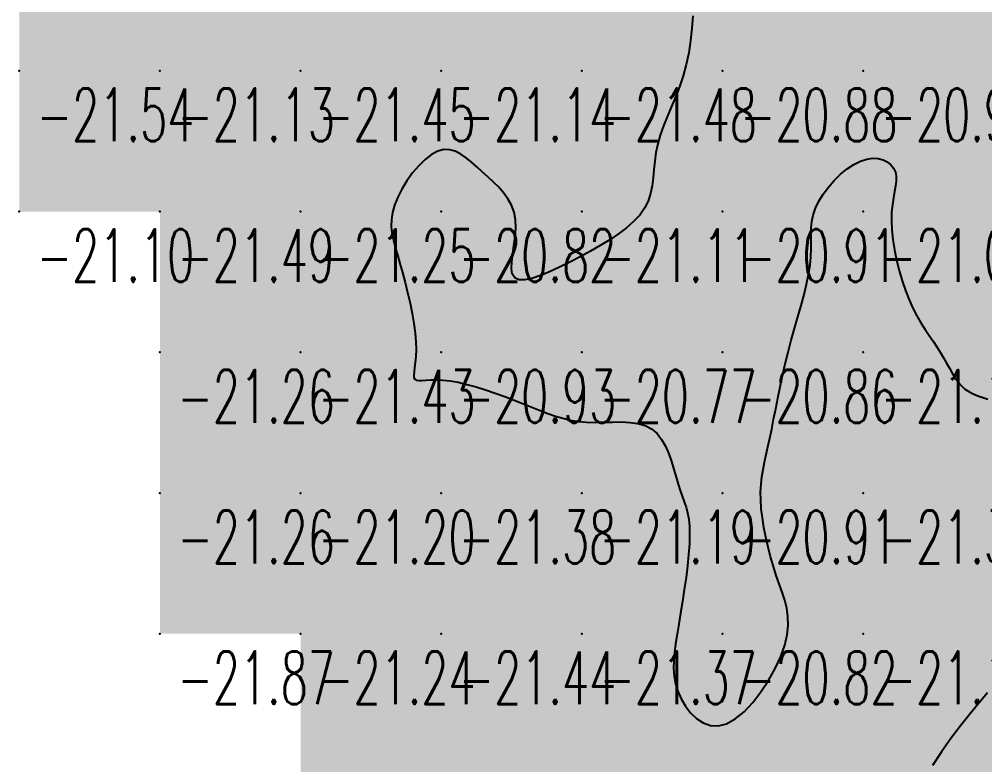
# Model space of a CAD drawing. Header units: millimetres. Extents: x 88261 to 90953, y 390274 to 392322.
# Drawn here: x 89090.2 to 89158.9, y 391187.9 to 391240.9 of the extents above; entities that cross this region are included whole.
import ezdxf
from ezdxf.enums import TextEntityAlignment as Align

# ---------------------------------------------------------------- set-up
doc = ezdxf.new("R2010")
doc.units = ezdxf.units.MM
doc.header["$LTSCALE"] = 25
for name, color, linetype in [('CN_03_00', 7, 'Continuous'), ('COTEAlt', 7, 'Continuous'), ('TN_COLORIAGE', 7, 'Continuous')]:
    doc.layers.add(name, color=color, linetype=linetype)
doc.styles.add('Simplex 1.0', font='Simplex.shx', dxfattribs={"width": 0.99, "height": 2.5})
doc.styles.get("Standard").update_dxf_attribs({"font": 'times.ttf'})

# ---------------------------------------------------------------- blocks, each defined once
blk = doc.blocks.new('COTE')
at = {"color": 0}
blk.add_point((0, 0), dxfattribs=at)
at = {"layer": 'COTEAlt'}
blk.add_attdef('ALT', text='', height=3.75, dxfattribs=at).set_placement((1.25, -1.25), align=Align.TOP_LEFT)

msp = doc.modelspace()

# ---------------------------------------------------------------- linework, layer by layer
at = {"layer": 'CN_03_00', "elevation": -21, "flags": 128}
for points in [[(89138.137, 391241.144), (89138.07, 391240.275), (89137.973, 391239.397), (89137.839, 391238.528), (89137.661, 391237.683), (89137.436, 391236.876), (89137.175, 391236.107), (89136.891, 391235.371), (89136.599, 391234.664), (89136.313, 391233.983), (89136.048, 391233.323), (89135.816, 391232.68), (89135.634, 391232.05), (89135.508, 391231.429), (89135.425, 391230.82), (89135.364, 391230.223), (89135.306, 391229.639), (89135.231, 391229.072), (89135.118, 391228.523), (89134.946, 391227.992), (89134.697, 391227.483), (89134.355, 391226.997), (89133.926, 391226.53), (89133.421, 391226.082), (89132.85, 391225.65), (89132.223, 391225.231), (89131.553, 391224.823), (89130.85, 391224.424), (89130.124, 391224.031), (89129.388, 391223.646), (89128.658, 391223.282), (89127.954, 391222.958), (89127.294, 391222.69), (89126.697, 391222.496), (89126.181, 391222.394), (89125.765, 391222.401), (89125.468, 391222.535), (89125.299, 391222.807), (89125.239, 391223.197), (89125.258, 391223.683), (89125.328, 391224.238), (89125.419, 391224.839), (89125.502, 391225.46), (89125.55, 391226.077), (89125.532, 391226.665), (89125.427, 391227.205), (89125.242, 391227.697), (89124.988, 391228.15), (89124.68, 391228.57), (89124.33, 391228.964), (89123.952, 391229.339), (89123.558, 391229.703), (89123.162, 391230.061), (89122.774, 391230.418), (89122.392, 391230.76), (89122.013, 391231.07), (89121.632, 391231.33), (89121.246, 391231.524), (89120.849, 391231.633), (89120.438, 391231.642), (89120.009, 391231.532), (89119.56, 391231.293), (89119.102, 391230.94), (89118.648, 391230.497), (89118.213, 391229.985), (89117.809, 391229.426), (89117.449, 391228.843), (89117.149, 391228.258), (89116.92, 391227.693), (89116.772, 391227.165), (89116.701, 391226.667), (89116.695, 391226.185), (89116.745, 391225.706), (89116.841, 391225.217), (89116.974, 391224.706), (89117.134, 391224.159), (89117.31, 391223.562), (89117.494, 391222.909), (89117.68, 391222.21), (89117.859, 391221.483), (89118.026, 391220.742), (89118.174, 391220.006), (89118.298, 391219.291), (89118.389, 391218.612), (89118.443, 391217.987), (89118.455, 391217.429), (89118.435, 391216.939), (89118.396, 391216.516), (89118.351, 391216.156), (89118.312, 391215.86), (89118.292, 391215.624), (89118.304, 391215.447), (89118.361, 391215.327), (89118.473, 391215.259), (89118.642, 391215.234), (89118.869, 391215.237), (89119.154, 391215.255), (89119.497, 391215.275), (89119.897, 391215.283), (89120.357, 391215.267), (89120.875, 391215.212), (89121.449, 391215.11), (89122.07, 391214.964), (89122.725, 391214.781), (89123.402, 391214.57), (89124.088, 391214.337), (89124.773, 391214.091), (89125.442, 391213.838), (89126.085, 391213.587), (89126.692, 391213.344), (89127.268, 391213.114), (89127.823, 391212.902), (89128.365, 391212.713), (89128.902, 391212.55), (89129.444, 391212.419), (89130, 391212.323), (89130.577, 391212.268), (89131.182, 391212.253), (89131.804, 391212.265), (89132.432, 391212.283), (89133.051, 391212.289), (89133.651, 391212.263), (89134.216, 391212.187), (89134.735, 391212.042), (89135.195, 391211.808), (89135.586, 391211.474), (89135.915, 391211.052), (89136.19, 391210.565), (89136.421, 391210.033), (89136.618, 391209.477), (89136.789, 391208.918), (89136.943, 391208.376), (89137.092, 391207.873), (89137.24, 391207.423), (89137.386, 391207.012), (89137.524, 391206.622), (89137.649, 391206.233), (89137.755, 391205.825), (89137.837, 391205.38), (89137.89, 391204.877), (89137.908, 391204.297), (89137.888, 391203.627), (89137.834, 391202.881), (89137.752, 391202.078), (89137.648, 391201.24), (89137.528, 391200.385), (89137.398, 391199.534), (89137.264, 391198.708), (89137.133, 391197.925), (89137.01, 391197.203), (89136.903, 391196.535), (89136.821, 391195.912), (89136.772, 391195.326), (89136.764, 391194.767), (89136.805, 391194.226), (89136.904, 391193.693), (89137.068, 391193.159), (89137.305, 391192.621), (89137.609, 391192.099), (89137.976, 391191.622), (89138.399, 391191.215), (89138.872, 391190.907), (89139.39, 391190.724), (89139.947, 391190.694), (89140.537, 391190.843), (89141.151, 391191.188), (89141.775, 391191.705), (89142.388, 391192.358), (89142.974, 391193.112), (89143.513, 391193.931), (89143.987, 391194.78), (89144.378, 391195.624), (89144.668, 391196.426), (89144.843, 391197.161), (89144.915, 391197.834), (89144.899, 391198.46), (89144.811, 391199.053), (89144.668, 391199.628), (89144.485, 391200.2), (89144.278, 391200.782), (89144.064, 391201.389), (89143.857, 391202.032), (89143.661, 391202.705), (89143.482, 391203.395), (89143.322, 391204.094), (89143.186, 391204.789), (89143.078, 391205.471), (89143, 391206.128), (89142.958, 391206.751), (89142.953, 391207.331), (89142.981, 391207.878), (89143.039, 391208.403), (89143.122, 391208.919), (89143.224, 391209.438), (89143.342, 391209.972), (89143.47, 391210.534), (89143.604, 391211.135), (89143.74, 391211.785), (89143.879, 391212.48), (89144.024, 391213.215), (89144.177, 391213.983), (89144.34, 391214.778), (89144.515, 391215.593), (89144.705, 391216.423), (89144.911, 391217.261), (89145.134, 391218.102), (89145.368, 391218.937), (89145.602, 391219.759), (89145.828, 391220.562), (89146.037, 391221.338), (89146.22, 391222.08), (89146.367, 391222.78), (89146.471, 391223.432), (89146.526, 391224.031), (89146.545, 391224.583), (89146.544, 391225.099), (89146.543, 391225.589), (89146.556, 391226.061), (89146.602, 391226.526), (89146.697, 391226.994), (89146.858, 391227.474), (89147.099, 391227.973), (89147.41, 391228.478), (89147.779, 391228.976), (89148.193, 391229.451), (89148.64, 391229.889), (89149.106, 391230.274), (89149.578, 391230.593), (89150.044, 391230.83), (89150.492, 391230.974), (89150.915, 391231.031), (89151.304, 391231.009), (89151.655, 391230.919), (89151.959, 391230.768), (89152.211, 391230.566), (89152.403, 391230.323), (89152.53, 391230.048), (89152.587, 391229.746), (89152.587, 391229.417), (89152.546, 391229.055), (89152.477, 391228.657), (89152.398, 391228.216), (89152.323, 391227.729), (89152.268, 391227.192), (89152.247, 391226.598), (89152.275, 391225.948), (89152.348, 391225.253), (89152.463, 391224.528), (89152.615, 391223.787), (89152.8, 391223.046), (89153.014, 391222.32), (89153.251, 391221.623), (89153.509, 391220.971), (89153.781, 391220.374), (89154.065, 391219.83), (89154.354, 391219.33), (89154.644, 391218.868), (89154.931, 391218.435), (89155.21, 391218.025), (89155.476, 391217.629), (89155.725, 391217.242), (89155.954, 391216.856), (89156.167, 391216.477), (89156.371, 391216.109), (89156.572, 391215.757), (89156.777, 391215.428), (89156.992, 391215.127), (89157.224, 391214.86), (89157.478, 391214.631), (89157.761, 391214.445), (89158.069, 391214.29), (89158.4, 391214.157), (89158.75, 391214.033), (89159.116, 391213.906)], [(89159.071, 391193.041), (89158.46, 391192.318), (89157.817, 391191.534), (89157.154, 391190.694), (89156.484, 391189.801), (89155.82, 391188.86), (89155.174, 391187.874)]]:
    msp.add_lwpolyline(points, dxfattribs=at)
at = {"layer": 'TN_COLORIAGE', "color": 233}
for points in [[(89090.249, 391237.239, -21.649), (89100.249, 391237.239, -21.649), (89100.249, 391247.239, -21.649)], [(89090.249, 391247.239, -21.649), (89090.249, 391237.239, -21.649), (89100.249, 391247.239, -21.649)], [(89100.249, 391237.239, -21.396), (89110.249, 391237.239, -21.396), (89110.249, 391247.239, -21.396)], [(89100.249, 391247.239, -21.396), (89100.249, 391237.239, -21.396), (89110.249, 391247.239, -21.396)], [(89110.249, 391247.239, -21.065), (89110.249, 391237.239, -21.065), (89120.249, 391247.239, -21.065)], [(89110.249, 391237.239, -21.065), (89120.249, 391237.239, -21.065), (89120.249, 391247.239, -21.065)], [(89120.249, 391237.239, -21.58), (89130.249, 391237.239, -21.58), (89130.249, 391247.239, -21.58)], [(89120.249, 391247.239, -21.58), (89120.249, 391237.239, -21.58), (89130.249, 391247.239, -21.58)], [(89130.249, 391247.239, -21), (89138.498, 391247.239, -21), (89130.249, 391237.239, -21), (89138.193, 391245.184, -21)], [(89138.193, 391245.184, -21.476), (89138.203, 391237.239, -21.476), (89130.249, 391237.239, -21.476)], [(89090.249, 391237.239, -21.13), (89090.249, 391227.239, -21.13), (89100.249, 391237.239, -21.13)], [(89090.249, 391227.239, -21.13), (89100.249, 391227.239, -21.13), (89100.249, 391237.239, -21.13)], [(89100.249, 391237.239, -21.447), (89100.249, 391227.239, -21.447), (89110.249, 391237.239, -21.447)], [(89100.249, 391227.239, -21.447), (89110.249, 391227.239, -21.447), (89110.249, 391237.239, -21.447)], [(89110.249, 391237.239, -21.137), (89110.249, 391227.239, -21.137), (89120.249, 391237.239, -21.137)], [(89110.249, 391227.239, -21), (89116.009, 391227.239, -21), (89120.249, 391237.239, -21), (89120.249, 391232.978, -21)], [(89130.249, 391237.239, -21), (89123.047, 391230.038, -21), (89120.249, 391237.239, -21), (89120.249, 391232.978, -21)], [(89130.249, 391237.239, -21), (89123.047, 391230.038, -21), (89130.249, 391227.239, -21), (89126.535, 391227.239, -21)], [(89130.249, 391237.239, -21), (89138.203, 391237.239, -21), (89130.249, 391227.239, -21), (89134.964, 391231.955, -21)], [(89134.964, 391231.955, -21.109), (89135.743, 391227.239, -21.109), (89130.249, 391227.239, -21.109)], [(89145.966, 391227.239, -21.067), (89150.249, 391231.861, -21.067), (89150.249, 391227.239, -21.067)], [(89153.306, 391230.296, -21.067), (89150.249, 391231.861, -21.067), (89150.249, 391227.239, -21.067)], [(89151.708, 391227.239, -21.067), (89153.306, 391230.296, -21.067), (89150.249, 391227.239, -21.067)], [(89100.249, 391227.239, -21.251), (89100.249, 391217.239, -21.251), (89110.249, 391227.239, -21.251)], [(89100.249, 391217.239, -21.251), (89110.249, 391217.239, -21.251), (89110.249, 391227.239, -21.251)], [(89110.249, 391217.239, -21), (89117.233, 391224.224, -21), (89110.249, 391227.239, -21), (89116.009, 391227.239, -21)], [(89126.535, 391227.239, -21.109), (89124.006, 391220.996, -21.109), (89130.249, 391227.239, -21.109)], [(89130.249, 391223.988, -21.109), (89124.006, 391220.996, -21.109), (89130.249, 391227.239, -21.109)], [(89130.249, 391223.988, -21.109), (89135.743, 391227.239, -21.109), (89130.249, 391227.239, -21.109)], [(89150.249, 391217.239, -21), (89144.709, 391217.239, -21), (89150.249, 391227.239, -21), (89147.038, 391224.028, -21)], [(89147.038, 391224.028, -21.067), (89145.966, 391227.239, -21.067), (89150.249, 391227.239, -21.067)], [(89150.249, 391217.239, -21), (89153.346, 391220.337, -21), (89150.249, 391227.239, -21), (89151.708, 391227.239, -21)], [(89117.233, 391224.224, -21.428), (89118.918, 391217.239, -21.428), (89110.249, 391217.239, -21.428)], [(89153.346, 391220.337, -21.176), (89155.96, 391217.239, -21.176), (89150.249, 391217.239, -21.176)], [(89100.249, 391207.239, -21.428), (89110.249, 391207.239, -21.428), (89110.249, 391217.239, -21.428)], [(89100.249, 391217.239, -21.428), (89100.249, 391207.239, -21.428), (89110.249, 391217.239, -21.428)], [(89110.249, 391217.239, -21), (89118.918, 391217.239, -21), (89110.249, 391207.239, -21), (89117.749, 391214.74, -21)], [(89150.249, 391207.239, -21), (89142.545, 391207.239, -21), (89150.249, 391217.239, -21), (89143.592, 391210.583, -21)], [(89144.709, 391217.239, -21.176), (89143.592, 391210.583, -21.176), (89150.249, 391217.239, -21.176)], [(89150.249, 391207.239, -21), (89157.165, 391214.156, -21), (89150.249, 391217.239, -21), (89155.96, 391217.239, -21)], [(89120.249, 391207.239, -21), (89120.249, 391215.76, -21), (89110.249, 391207.239, -21), (89117.749, 391214.74, -21)], [(89126.503, 391213.493, -21.378), (89120.249, 391215.76, -21.378), (89120.249, 391207.239, -21.378)], [(89150.249, 391207.239, -21), (89157.165, 391214.156, -21), (89160.249, 391207.239, -21), (89160.249, 391213.925, -21)], [(89120.249, 391207.239, -21), (89126.503, 391213.493, -21), (89130.249, 391207.239, -21), (89130.249, 391211.789, -21)], [(89135.965, 391212.955, -21.189), (89137.063, 391207.239, -21.189), (89130.249, 391207.239, -21.189)], [(89130.249, 391211.789, -21.189), (89135.965, 391212.955, -21.189), (89130.249, 391207.239, -21.189)], [(89100.249, 391207.239, -21.197), (89100.249, 391197.239, -21.197), (89110.249, 391207.239, -21.197)], [(89100.249, 391197.239, -21.197), (89110.249, 391197.239, -21.197), (89110.249, 391207.239, -21.197)], [(89110.249, 391197.239, -21.378), (89120.249, 391197.239, -21.378), (89120.249, 391207.239, -21.378)], [(89110.249, 391207.239, -21.378), (89110.249, 391197.239, -21.378), (89120.249, 391207.239, -21.378)], [(89120.249, 391197.239, -21.189), (89130.249, 391197.239, -21.189), (89130.249, 391207.239, -21.189)], [(89120.249, 391207.239, -21.189), (89120.249, 391197.239, -21.189), (89130.249, 391207.239, -21.189)], [(89130.249, 391197.239, -21), (89138.335, 391205.325, -21), (89130.249, 391207.239, -21), (89137.063, 391207.239, -21)], [(89143.974, 391200.964, -21.297), (89142.545, 391207.239, -21.297), (89150.249, 391207.239, -21.297)], [(89150.249, 391207.239, -21), (89143.974, 391200.964, -21), (89150.249, 391197.239, -21), (89145.946, 391197.239, -21)], [(89150.249, 391207.239, -21.267), (89150.249, 391197.239, -21.267), (89160.249, 391207.239, -21.267)], [(89150.249, 391197.239, -21.267), (89160.249, 391197.239, -21.267), (89160.249, 391207.239, -21.267)], [(89137.046, 391197.239, -21.374), (89138.335, 391205.325, -21.374), (89130.249, 391197.239, -21.374)], [(89110.249, 391187.239, -21.442), (89120.249, 391187.239, -21.442), (89120.249, 391197.239, -21.442)], [(89110.249, 391197.239, -21.442), (89110.249, 391187.239, -21.442), (89120.249, 391197.239, -21.442)], [(89120.249, 391187.239, -21.374), (89130.249, 391187.239, -21.374), (89130.249, 391197.239, -21.374)], [(89120.249, 391197.239, -21.374), (89120.249, 391187.239, -21.374), (89130.249, 391197.239, -21.374)], [(89130.249, 391197.239, -21), (89137.046, 391197.239, -21), (89130.249, 391187.239, -21), (89136.279, 391193.27, -21)], [(89150.249, 391197.239, -21), (89145.946, 391197.239, -21), (89140.249, 391187.239, -21), (89140.249, 391188.637, -21)], [(89140.249, 391187.239, -21.133), (89150.249, 391187.239, -21.133), (89150.249, 391197.239, -21.133)], [(89150.249, 391197.239, -21.151), (89150.249, 391187.239, -21.151), (89160.249, 391197.239, -21.151)], [(89150.249, 391187.239, -21), (89154.098, 391187.239, -21), (89160.249, 391197.239, -21), (89160.249, 391194.429, -21)], [(89130.249, 391187.239, -21), (89136.279, 391193.27, -21), (89140.249, 391187.239, -21), (89140.249, 391188.637, -21)]]:
    msp.add_solid(points, dxfattribs=at)
at = {"layer": 'TN_COLORIAGE', "color": 223}
for points in [[(89138.203, 391237.239, -20.877), (89138.193, 391245.184, -20.877), (89140.249, 391237.239, -20.877), (89140.249, 391247.239, -20.877)], [(89140.249, 391247.239, -20.938), (89140.249, 391237.239, -20.938), (89150.249, 391247.239, -20.938)], [(89140.249, 391237.239, -20.938), (89150.249, 391237.239, -20.938), (89150.249, 391247.239, -20.938)], [(89150.249, 391247.239, -20.965), (89150.249, 391237.239, -20.965), (89160.249, 391247.239, -20.965)], [(89150.249, 391237.239, -20.965), (89160.249, 391237.239, -20.965), (89160.249, 391247.239, -20.965)], [(89134.964, 391231.955, -20.878), (89138.203, 391237.239, -20.878), (89140.249, 391237.239, -20.878)], [(89135.743, 391227.239, -20.878), (89134.964, 391231.955, -20.878), (89140.249, 391227.239, -20.878), (89140.249, 391237.239, -20.878)], [(89140.249, 391237.239, -20.922), (89140.249, 391227.239, -20.922), (89150.249, 391237.239, -20.922)], [(89150.249, 391231.861, -20.91), (89145.966, 391227.239, -20.91), (89150.249, 391237.239, -20.91), (89140.249, 391227.239, -20.91)], [(89150.249, 391231.861, -20.848), (89153.306, 391230.296, -20.848), (89150.249, 391237.239, -20.848), (89160.249, 391237.239, -20.848)], [(89153.306, 391230.296, -20.607), (89151.708, 391227.239, -20.607), (89160.249, 391237.239, -20.607), (89160.249, 391227.239, -20.607)], [(89120.249, 391232.978, -20.815), (89116.009, 391227.239, -20.815), (89120.249, 391227.239, -20.815)], [(89120.249, 391232.978, -20.815), (89123.047, 391230.038, -20.815), (89120.249, 391227.239, -20.815)], [(89126.535, 391227.239, -20.815), (89123.047, 391230.038, -20.815), (89120.249, 391227.239, -20.815)], [(89116.009, 391227.239, -20.815), (89117.233, 391224.224, -20.815), (89120.249, 391227.239, -20.815)], [(89118.918, 391217.239, -20.815), (89117.233, 391224.224, -20.815), (89120.249, 391217.239, -20.815), (89120.249, 391227.239, -20.815)], [(89124.006, 391220.996, -20.815), (89126.535, 391227.239, -20.815), (89120.249, 391217.239, -20.815), (89120.249, 391227.239, -20.815)], [(89135.743, 391227.239, -20.773), (89130.249, 391223.988, -20.773), (89140.249, 391227.239, -20.773), (89130.249, 391217.239, -20.773)], [(89130.249, 391217.239, -20.91), (89140.249, 391217.239, -20.91), (89140.249, 391227.239, -20.91)], [(89145.966, 391227.239, -20.858), (89147.038, 391224.028, -20.858), (89140.249, 391227.239, -20.858), (89140.249, 391217.239, -20.858)], [(89151.708, 391227.239, -20.607), (89153.346, 391220.337, -20.607), (89160.249, 391227.239, -20.607)], [(89155.96, 391217.239, -20.607), (89153.346, 391220.337, -20.607), (89160.249, 391217.239, -20.607), (89160.249, 391227.239, -20.607)], [(89124.006, 391220.996, -20.773), (89130.249, 391223.988, -20.773), (89120.249, 391217.239, -20.773), (89130.249, 391217.239, -20.773)], [(89147.038, 391224.028, -20.858), (89144.709, 391217.239, -20.858), (89140.249, 391217.239, -20.858)], [(89117.749, 391214.74, -20.934), (89120.249, 391215.76, -20.934), (89120.249, 391217.239, -20.934)], [(89117.749, 391214.74, -20.934), (89118.918, 391217.239, -20.934), (89120.249, 391217.239, -20.934)], [(89120.249, 391215.76, -20.773), (89126.503, 391213.493, -20.773), (89120.249, 391217.239, -20.773), (89130.249, 391217.239, -20.773)], [(89130.249, 391211.789, -20.773), (89126.503, 391213.493, -20.773), (89130.249, 391217.239, -20.773)], [(89135.965, 391212.955, -20.773), (89130.249, 391211.789, -20.773), (89140.249, 391217.239, -20.773), (89130.249, 391217.239, -20.773)], [(89137.063, 391207.239, -20.858), (89135.965, 391212.955, -20.858), (89140.249, 391207.239, -20.858), (89140.249, 391217.239, -20.858)], [(89143.592, 391210.583, -20.858), (89144.709, 391217.239, -20.858), (89140.249, 391207.239, -20.858), (89140.249, 391217.239, -20.858)], [(89155.96, 391217.239, -20.868), (89157.165, 391214.156, -20.868), (89160.249, 391217.239, -20.868)], [(89160.249, 391213.925, -20.868), (89157.165, 391214.156, -20.868), (89160.249, 391217.239, -20.868)], [(89143.592, 391210.583, -20.912), (89142.545, 391207.239, -20.912), (89140.249, 391207.239, -20.912)], [(89138.335, 391205.325, -20.824), (89137.046, 391197.239, -20.824), (89140.249, 391207.239, -20.824), (89140.249, 391197.239, -20.824)], [(89137.063, 391207.239, -20.912), (89138.335, 391205.325, -20.912), (89140.249, 391207.239, -20.912)], [(89142.545, 391207.239, -20.824), (89143.974, 391200.964, -20.824), (89140.249, 391207.239, -20.824), (89140.249, 391197.239, -20.824)], [(89145.946, 391197.239, -20.824), (89143.974, 391200.964, -20.824), (89140.249, 391197.239, -20.824)], [(89136.279, 391193.27, -20.824), (89137.046, 391197.239, -20.824), (89140.249, 391197.239, -20.824)], [(89140.249, 391188.637, -20.824), (89136.279, 391193.27, -20.824), (89140.249, 391197.239, -20.824)], [(89140.249, 391188.637, -20.824), (89145.946, 391197.239, -20.824), (89140.249, 391197.239, -20.824)], [(89160.249, 391194.429, -20.615), (89154.098, 391187.239, -20.615), (89160.249, 391187.239, -20.615)]]:
    msp.add_solid(points, dxfattribs=at)

# ---------------------------------------------------------------- block references
at = {"layer": 'COTEAlt'}
ref = msp.add_blockref('COTE', (89090.249, 391237.239), dxfattribs=at)
ref.add_attrib('ALT', '-21.54', dxfattribs={"height": 3.75, "style": 'Simplex 1.0', "width": 0.6}).set_placement((89091.499, 391235.989), align=Align.TOP_LEFT)
ref = msp.add_blockref('COTE', (89100.249, 391237.239), dxfattribs=at)
ref.add_attrib('ALT', '-21.13', dxfattribs={"height": 3.75, "style": 'Simplex 1.0', "width": 0.6}).set_placement((89101.499, 391235.989), align=Align.TOP_LEFT)
ref = msp.add_blockref('COTE', (89110.249, 391237.239), dxfattribs=at)
ref.add_attrib('ALT', '-21.45', dxfattribs={"height": 3.75, "style": 'Simplex 1.0', "width": 0.6}).set_placement((89111.499, 391235.989), align=Align.TOP_LEFT)
ref = msp.add_blockref('COTE', (89120.249, 391237.239), dxfattribs=at)
ref.add_attrib('ALT', '-21.14', dxfattribs={"height": 3.75, "style": 'Simplex 1.0', "width": 0.6}).set_placement((89121.499, 391235.989), align=Align.TOP_LEFT)
ref = msp.add_blockref('COTE', (89130.249, 391237.239), dxfattribs=at)
ref.add_attrib('ALT', '-21.48', dxfattribs={"height": 3.75, "style": 'Simplex 1.0', "width": 0.6}).set_placement((89131.499, 391235.989), align=Align.TOP_LEFT)
ref = msp.add_blockref('COTE', (89140.249, 391237.239), dxfattribs=at)
ref.add_attrib('ALT', '-20.88', dxfattribs={"height": 3.75, "style": 'Simplex 1.0', "width": 0.6}).set_placement((89141.499, 391235.989), align=Align.TOP_LEFT)
ref = msp.add_blockref('COTE', (89150.249, 391237.239), dxfattribs=at)
ref.add_attrib('ALT', '-20.92', dxfattribs={"height": 3.75, "style": 'Simplex 1.0', "width": 0.6}).set_placement((89151.499, 391235.989), align=Align.TOP_LEFT)
ref = msp.add_blockref('COTE', (89090.249, 391227.239), dxfattribs=at)
ref.add_attrib('ALT', '-21.10', dxfattribs={"height": 3.75, "style": 'Simplex 1.0', "width": 0.6}).set_placement((89091.499, 391225.989), align=Align.TOP_LEFT)
ref = msp.add_blockref('COTE', (89100.249, 391227.239), dxfattribs=at)
ref.add_attrib('ALT', '-21.49', dxfattribs={"height": 3.75, "style": 'Simplex 1.0', "width": 0.6}).set_placement((89101.499, 391225.989), align=Align.TOP_LEFT)
ref = msp.add_blockref('COTE', (89110.249, 391227.239), dxfattribs=at)
ref.add_attrib('ALT', '-21.25', dxfattribs={"height": 3.75, "style": 'Simplex 1.0', "width": 0.6}).set_placement((89111.499, 391225.989), align=Align.TOP_LEFT)
ref = msp.add_blockref('COTE', (89120.249, 391227.239), dxfattribs=at)
ref.add_attrib('ALT', '-20.82', dxfattribs={"height": 3.75, "style": 'Simplex 1.0', "width": 0.6}).set_placement((89121.499, 391225.989), align=Align.TOP_LEFT)
ref = msp.add_blockref('COTE', (89130.249, 391227.239), dxfattribs=at)
ref.add_attrib('ALT', '-21.11', dxfattribs={"height": 3.75, "style": 'Simplex 1.0', "width": 0.6}).set_placement((89131.499, 391225.989), align=Align.TOP_LEFT)
ref = msp.add_blockref('COTE', (89140.249, 391227.239), dxfattribs=at)
ref.add_attrib('ALT', '-20.91', dxfattribs={"height": 3.75, "style": 'Simplex 1.0', "width": 0.6}).set_placement((89141.499, 391225.989), align=Align.TOP_LEFT)
ref = msp.add_blockref('COTE', (89150.249, 391227.239), dxfattribs=at)
ref.add_attrib('ALT', '-21.07', dxfattribs={"height": 3.75, "style": 'Simplex 1.0', "width": 0.6}).set_placement((89151.499, 391225.989), align=Align.TOP_LEFT)
ref = msp.add_blockref('COTE', (89100.249, 391217.239), dxfattribs=at)
ref.add_attrib('ALT', '-21.26', dxfattribs={"height": 3.75, "style": 'Simplex 1.0', "width": 0.6}).set_placement((89101.499, 391215.989), align=Align.TOP_LEFT)
ref = msp.add_blockref('COTE', (89110.249, 391217.239), dxfattribs=at)
ref.add_attrib('ALT', '-21.43', dxfattribs={"height": 3.75, "style": 'Simplex 1.0', "width": 0.6}).set_placement((89111.499, 391215.989), align=Align.TOP_LEFT)
ref = msp.add_blockref('COTE', (89120.249, 391217.239), dxfattribs=at)
ref.add_attrib('ALT', '-20.93', dxfattribs={"height": 3.75, "style": 'Simplex 1.0', "width": 0.6}).set_placement((89121.499, 391215.989), align=Align.TOP_LEFT)
ref = msp.add_blockref('COTE', (89130.249, 391217.239), dxfattribs=at)
ref.add_attrib('ALT', '-20.77', dxfattribs={"height": 3.75, "style": 'Simplex 1.0', "width": 0.6}).set_placement((89131.499, 391215.989), align=Align.TOP_LEFT)
ref = msp.add_blockref('COTE', (89140.249, 391217.239), dxfattribs=at)
ref.add_attrib('ALT', '-20.86', dxfattribs={"height": 3.75, "style": 'Simplex 1.0', "width": 0.6}).set_placement((89141.499, 391215.989), align=Align.TOP_LEFT)
ref = msp.add_blockref('COTE', (89150.249, 391217.239), dxfattribs=at)
ref.add_attrib('ALT', '-21.18', dxfattribs={"height": 3.75, "style": 'Simplex 1.0', "width": 0.6}).set_placement((89151.499, 391215.989), align=Align.TOP_LEFT)
ref = msp.add_blockref('COTE', (89100.249, 391207.239), dxfattribs=at)
ref.add_attrib('ALT', '-21.26', dxfattribs={"height": 3.75, "style": 'Simplex 1.0', "width": 0.6}).set_placement((89101.499, 391205.989), align=Align.TOP_LEFT)
ref = msp.add_blockref('COTE', (89110.249, 391207.239), dxfattribs=at)
ref.add_attrib('ALT', '-21.20', dxfattribs={"height": 3.75, "style": 'Simplex 1.0', "width": 0.6}).set_placement((89111.499, 391205.989), align=Align.TOP_LEFT)
ref = msp.add_blockref('COTE', (89120.249, 391207.239), dxfattribs=at)
ref.add_attrib('ALT', '-21.38', dxfattribs={"height": 3.75, "style": 'Simplex 1.0', "width": 0.6}).set_placement((89121.499, 391205.989), align=Align.TOP_LEFT)
ref = msp.add_blockref('COTE', (89130.249, 391207.239), dxfattribs=at)
ref.add_attrib('ALT', '-21.19', dxfattribs={"height": 3.75, "style": 'Simplex 1.0', "width": 0.6}).set_placement((89131.499, 391205.989), align=Align.TOP_LEFT)
ref = msp.add_blockref('COTE', (89140.249, 391207.239), dxfattribs=at)
ref.add_attrib('ALT', '-20.91', dxfattribs={"height": 3.75, "style": 'Simplex 1.0', "width": 0.6}).set_placement((89141.499, 391205.989), align=Align.TOP_LEFT)
ref = msp.add_blockref('COTE', (89150.249, 391207.239), dxfattribs=at)
ref.add_attrib('ALT', '-21.30', dxfattribs={"height": 3.75, "style": 'Simplex 1.0', "width": 0.6}).set_placement((89151.499, 391205.989), align=Align.TOP_LEFT)
ref = msp.add_blockref('COTE', (89100.249, 391197.239), dxfattribs=at)
ref.add_attrib('ALT', '-21.87', dxfattribs={"height": 3.75, "style": 'Simplex 1.0', "width": 0.6}).set_placement((89101.499, 391195.989), align=Align.TOP_LEFT)
ref = msp.add_blockref('COTE', (89110.249, 391197.239), dxfattribs=at)
ref.add_attrib('ALT', '-21.24', dxfattribs={"height": 3.75, "style": 'Simplex 1.0', "width": 0.6}).set_placement((89111.499, 391195.989), align=Align.TOP_LEFT)
ref = msp.add_blockref('COTE', (89120.249, 391197.239), dxfattribs=at)
ref.add_attrib('ALT', '-21.44', dxfattribs={"height": 3.75, "style": 'Simplex 1.0', "width": 0.6}).set_placement((89121.499, 391195.989), align=Align.TOP_LEFT)
ref = msp.add_blockref('COTE', (89130.249, 391197.239), dxfattribs=at)
ref.add_attrib('ALT', '-21.37', dxfattribs={"height": 3.75, "style": 'Simplex 1.0', "width": 0.6}).set_placement((89131.499, 391195.989), align=Align.TOP_LEFT)
ref = msp.add_blockref('COTE', (89140.249, 391197.239), dxfattribs=at)
ref.add_attrib('ALT', '-20.82', dxfattribs={"height": 3.75, "style": 'Simplex 1.0', "width": 0.6}).set_placement((89141.499, 391195.989), align=Align.TOP_LEFT)
ref = msp.add_blockref('COTE', (89150.249, 391197.239), dxfattribs=at)
ref.add_attrib('ALT', '-21.13', dxfattribs={"height": 3.75, "style": 'Simplex 1.0', "width": 0.6}).set_placement((89151.499, 391195.989), align=Align.TOP_LEFT)

doc.saveas('drawing.dxf')
